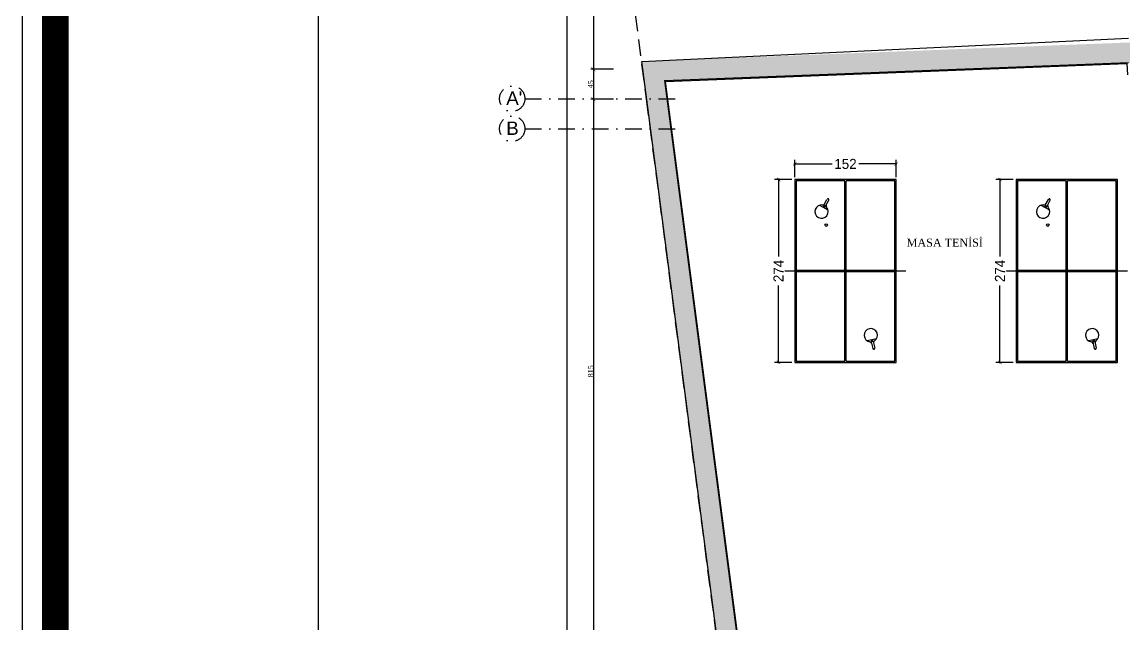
# Model space of a CAD drawing. Header units: millimetres. Extents: x -29311 to -3405, y 28913 to 42880.
# Drawn here: x -11681 to -10029, y 31477 to 32379 of the extents above; entities that cross this region are included whole.
import ezdxf
from ezdxf.enums import TextEntityAlignment as Align

# ---------------------------------------------------------------- set-up
doc = ezdxf.new("R2010")
doc.units = ezdxf.units.MM
for name, pattern in [('( Hidden )', [0.375, 0.25, -0.125]), ('DASHDOT', [1, 0.5, -0.25, 0, -0.25]), ('DASHDOT2', [0.5, 0.25, -0.125, 0, -0.125])]:
    doc.linetypes.add(name, pattern=pattern)
for name, color, linetype in [('A-AKS', 57, 'DASHDOT'), ('A-AKS.', 57, 'DASHDOT2'), ('A-BA', 1, 'Continuous'), ('A-SIVA-IC', 97, 'Continuous'), ('A-TEFRIS', 251, 'Continuous'), ('A-YAZI', 136, 'Continuous'), ('vaz_bina2', 161, 'Continuous'), ('Yazılar', 253, 'Continuous')]:
    doc.layers.add(name, color=color, linetype=linetype)
doc.layers.add('olcu-plan', color=7, linetype='Continuous', lineweight=20)
doc.layers.add('tarama-betonarme', color=252, linetype='Continuous', lineweight=13)
doc.styles.add('HA_SMART', font='')
doc.styles.add('text1', font='arial.ttf')
doc.styles.add('YAZ-50', font='times.ttf', dxfattribs={"width": 0.9})
doc.styles.get('HA_SMART').set_extended_font_data('Sakkal Majalla')
doc.dimstyles.new('1-100HA', dxfattribs={"dimtxt": 15, "dimasz": 5, "dimexe": 6, "dimexo": 0, "dimgap": 2, "dimtad": 0, "dimdec": 1, "dimrnd": 0.5, "dimzin": 11, "dimtxsty": 'HA_SMART', "dimblk": 'ARCHTICK', "dimcen": 3, "dimdle": 1.25, "dimclrd": 256, "dimclrt": 7, "dimadec": 0, "dimazin": 0, "dimtfac": 1.25, "dimtdec": 1, "dimtofl": 0, "dimtmove": 1, "dimatfit": 3, "dimldrblk": 'ARCHTICK', "dimfxl": 20, "dimfxlon": 1, "dimtolj": 1, "dimtzin": 0, "dimarcsym": 0})
doc.dimstyles.new('1-50-plan', dxfattribs={"dimtxt": 8, "dimasz": 6, "dimexe": 4, "dimexo": 4, "dimgap": 0.00625, "dimtad": 1, "dimdec": 0, "dimrnd": 0.0005, "dimzin": 9, "dimdsep": 46, "dimtxsty": 'YAZ-50', "dimblk": 'ARCHTICK', "dimcen": 0.025, "dimdle": 4, "dimadec": 0, "dimazin": 0, "dimtfac": 1, "dimtdec": 0, "dimtmove": 0, "dimatfit": 3, "dimfxl": 30, "dimfxlon": 1, "dimarcsym": 0})

# ---------------------------------------------------------------- blocks, each defined once
blk = doc.blocks.new('ANTET')
at = {"color": 251, "const_width": 20, "elevation": 0}
blk.add_lwpolyline([(-18595.04, -50619.36), (-18595.04, -52600.11), (-14668.24, -52600.11), (-14668.24, -50619.36)], close=True, dxfattribs=at)
at = {"layer": 'Yazılar', "elevation": 0}
for points in [[(-18620.04, -50594.36), (-18620.04, -52625.11), (-14643.24, -52625.11), (-14643.24, -50594.36)], [(-18397.88, -50768.01), (-14785.5, -50768.01), (-14785.5, -52468.87), (-18397.88, -52468.87)]]:
    blk.add_lwpolyline(points, close=True, dxfattribs=at)
blk = doc.blocks.new('_ArchTick')
at = {"color": 0, "linetype": 'ByBlock', "const_width": 0.15}
blk.add_lwpolyline([(-0.5, -0.5), (0.5, 0.5)], dxfattribs=at)
blk = doc.blocks.new('*D217')
at = {"layer": 'DEFPOINTS', "color": 0, "transparency": 16777216}
for p in [(-10751.7, 32497.3), (-10824.3, 32308.5), (-10751.7, 32308.5)]:
    blk.add_point(p, dxfattribs=at)
at = {"layer": 'olcu-plan', "color": 0, "lineweight": -2, "transparency": 16777216}
for p, q in [((-10824.3, 32501.3), (-10824.3, 32304.5)), ((-10794.3, 32497.3), (-10828.3, 32497.3)), ((-10794.3, 32308.5), (-10828.3, 32308.5))]:
    blk.add_line(p, q, dxfattribs=at)
at = {"layer": 'olcu-plan', "color": 0, "lineweight": -2, "transparency": 16777216, "xscale": 6, "yscale": 6, "zscale": 6}
for p, rotation in [((-10824.3, 32497.3), 90), ((-10824.3, 32308.5), 270)]:
    blk.add_blockref('_ArchTick', p, dxfattribs=dict(at, rotation=rotation))
at = {"layer": 'olcu-plan', "color": 0, "transparency": 16777216, "insert": (-10828.4, 32402.9), "char_height": 8, "attachment_point": 5, "rotation": 90, "style": 'YAZ-50'}
blk.add_mtext('189', dxfattribs=at)
blk = doc.blocks.new('*D218')
at = {"layer": 'DEFPOINTS', "color": 0, "transparency": 16777216}
for p in [(-10751.7, 32308.5), (-10824.3, 32263.5), (-10751.7, 32263.5)]:
    blk.add_point(p, dxfattribs=at)
at = {"layer": 'olcu-plan', "color": 0, "lineweight": -2, "transparency": 16777216}
for p, q in [((-10794.3, 32308.5), (-10828.3, 32308.5)), ((-10824.3, 32312.5), (-10824.3, 32259.5)), ((-10794.3, 32263.5), (-10828.3, 32263.5))]:
    blk.add_line(p, q, dxfattribs=at)
at = {"layer": 'olcu-plan', "color": 0, "lineweight": -2, "transparency": 16777216, "xscale": 6, "yscale": 6, "zscale": 6}
for p, rotation in [((-10824.3, 32308.5), 90), ((-10824.3, 32263.5), 270)]:
    blk.add_blockref('_ArchTick', p, dxfattribs=dict(at, rotation=rotation))
at = {"layer": 'olcu-plan', "color": 0, "transparency": 16777216, "insert": (-10828.4, 32286), "char_height": 8, "attachment_point": 5, "rotation": 90, "style": 'YAZ-50'}
blk.add_mtext('45', dxfattribs=at)
blk = doc.blocks.new('*D219')
at = {"layer": 'DEFPOINTS', "color": 0, "transparency": 16777216}
for p in [(-10751.7, 32263.5), (-10824.3, 31448.2), (-10751.7, 31448.2)]:
    blk.add_point(p, dxfattribs=at)
at = {"layer": 'olcu-plan', "color": 0, "lineweight": -2, "transparency": 16777216}
for p, q in [((-10824.3, 32267.5), (-10824.3, 31444.2)), ((-10794.3, 32263.5), (-10828.3, 32263.5)), ((-10794.3, 31448.2), (-10828.3, 31448.2))]:
    blk.add_line(p, q, dxfattribs=at)
at = {"layer": 'olcu-plan', "color": 0, "lineweight": -2, "transparency": 16777216, "xscale": 6, "yscale": 6, "zscale": 6}
for p, rotation in [((-10824.3, 32263.5), 90), ((-10824.3, 31448.2), 270)]:
    blk.add_blockref('_ArchTick', p, dxfattribs=dict(at, rotation=rotation))
at = {"layer": 'olcu-plan', "color": 0, "transparency": 16777216, "insert": (-10828.4, 31855.9), "char_height": 8, "attachment_point": 5, "rotation": 90, "style": 'YAZ-50'}
blk.add_mtext('815', dxfattribs=at)
blk = doc.blocks.new('*D223')
at = {"layer": 'DEFPOINTS', "color": 0, "transparency": 16777216}
for p in [(-10751.7, 32497.3), (-10864.2, 30392.3), (-10501.6, 30392.3)]:
    blk.add_point(p, dxfattribs=at)
at = {"layer": 'olcu-plan', "color": 0, "lineweight": -2, "transparency": 16777216}
for p, q in [((-10864.2, 32501.3), (-10864.2, 30388.3)), ((-10834.2, 32497.3), (-10868.2, 32497.3)), ((-10834.2, 30392.3), (-10868.2, 30392.3))]:
    blk.add_line(p, q, dxfattribs=at)
at = {"layer": 'olcu-plan', "color": 0, "lineweight": -2, "transparency": 16777216, "xscale": 6, "yscale": 6, "zscale": 6}
for p, rotation in [((-10864.2, 32497.3), 90), ((-10864.2, 30392.3), 270)]:
    blk.add_blockref('_ArchTick', p, dxfattribs=dict(at, rotation=rotation))
at = {"layer": 'olcu-plan', "color": 0, "transparency": 16777216, "insert": (-10868.2, 31444.8), "char_height": 8, "attachment_point": 5, "rotation": 90, "style": 'YAZ-50'}
blk.add_mtext('2105', dxfattribs=at)
blk = doc.blocks.new('AKS')
at = {"layer": 'A-AKS.', "ltscale": 100}
for p, q in [((-175.3, 1916.2), (50, 1916.2)), ((-175.3, 1871.2), (50, 1871.2))]:
    blk.add_line(p, q, dxfattribs=at)
for centre in [(-194.3, 1916.2), (-194.3, 1871.2)]:
    blk.add_circle(centre, 19, dxfattribs=at)
at = {"layer": 'A-AKS.', "ltscale": 100, "char_height": 20, "width": 18.894, "attachment_point": 1, "style": 'text1'}
for s, insert in [("A'", (-203.2, 1927)), ('B', (-203.2, 1882))]:
    blk.add_mtext(s, dxfattribs=dict(at, insert=insert))
blk = doc.blocks.new('MASA TENİSİ')
at = {"layer": 'A-TEFRIS'}
for p, q in [((199.037, 173.097), (199.037, 171.283)), ((200.407, 172.95), (197.667, 172.95)), ((197.667, 172.95), (197.667, 171.43)), ((199.027, 172.93), (197.687, 172.93)), ((197.687, 172.93), (197.687, 172.2)), ((199.027, 172.93), (199.027, 172.2)), ((199.047, 172.93), (199.047, 172.2)), ((200.387, 172.93), (199.047, 172.93)), ((200.387, 172.2), (200.387, 172.93)), ((200.407, 171.43), (200.407, 172.95)), ((200.021, 172.579), (199.954, 172.453)), ((200.001, 172.52), (199.991, 172.502)), ((199.991, 172.502), (200.007, 172.488)), ((200.021, 172.515), (200.001, 172.52)), ((200.021, 172.515), (200.007, 172.488)), ((200.007, 172.488), (200.095, 172.441)), ((200.021, 172.515), (200.109, 172.468)), ((197.687, 172.2), (199.027, 172.2)), ((197.687, 172.18), (199.027, 172.18)), ((197.687, 172.18), (197.687, 171.45)), ((199.027, 172.18), (199.027, 171.45)), ((199.047, 172.2), (200.387, 172.2)), ((199.047, 172.18), (200.387, 172.18)), ((199.047, 172.18), (199.047, 171.45)), ((200.387, 171.45), (200.387, 172.18)), ((198.02, 171.725), (197.99, 171.864)), ((197.973, 171.803), (197.875, 171.782)), ((197.979, 171.774), (197.881, 171.752)), ((197.979, 171.774), (197.973, 171.803)), ((197.993, 171.802), (197.973, 171.803)), ((197.979, 171.774), (197.997, 171.783)), ((197.997, 171.783), (197.993, 171.802)), ((197.667, 171.43), (200.407, 171.43)), ((197.687, 171.45), (199.027, 171.45)), ((199.047, 171.45), (200.387, 171.45))]:
    blk.add_line(p, q, dxfattribs=at)
blk.add_lwpolyline([(199.033, 173.097), (199.04, 173.097), (199.04, 172.95), (199.033, 172.95)], close=True, dxfattribs=at)
blk.add_circle((199.724, 172.478), 0.02, dxfattribs=at)
for centre, radius, start, end in [((199.926, 172.548), 0.1, 352.1917, 311.6872), ((200.054, 172.531), 0.03, 172.1917, 241.9394), ((200.012, 172.451), 0.03, 61.9394, 131.6872), ((200.102, 172.454), 0.015, 241.9394, 61.9394), ((198.073, 171.81), 0.1, 212.5351, 172.0306), ((197.878, 171.767), 0.015, 102.2828, 282.2828), ((197.945, 171.828), 0.03, 282.2828, 352.0306), ((197.964, 171.74), 0.03, 32.5351, 102.2828)]:
    blk.add_arc(centre, radius, start, end, dxfattribs=at)
blk = doc.blocks.new('*D199')
at = {"layer": 'A-TEFRIS', "color": 0, "lineweight": -2, "transparency": 16777216}
for p, q in [((-10526.7, 32143.2), (-10552.7, 32143.2)), ((-10526.7, 31869.2), (-10552.7, 31869.2))]:
    blk.add_line(p, q, dxfattribs=at)
at = {"layer": 'A-TEFRIS', "lineweight": -2, "transparency": 16777216}
for p, q in [((-10546.7, 32144.5), (-10546.7, 32027.9)), ((-10546.7, 31868), (-10546.7, 31984.6))]:
    blk.add_line(p, q, dxfattribs=at)
at = {"layer": 'DEFPOINTS', "color": 0, "transparency": 16777216}
for p in [(-10546.7, 32143.2), (-10522.3, 32143.2), (-10522.3, 31869.2)]:
    blk.add_point(p, dxfattribs=at)
at = {"layer": 'A-TEFRIS', "lineweight": -2, "transparency": 16777216, "xscale": 5, "yscale": 5, "zscale": 5}
for p, rotation in [((-10546.7, 32143.2), 90), ((-10546.7, 31869.2), 270)]:
    blk.add_blockref('_ArchTick', p, dxfattribs=dict(at, rotation=rotation))
at = {"layer": 'A-TEFRIS', "color": 7, "transparency": 16777216, "insert": (-10546.7, 32006.2), "char_height": 15, "attachment_point": 5, "rotation": 90, "style": 'HA_SMART'}
blk.add_mtext('\\A1;274', dxfattribs=at)
blk = doc.blocks.new('*D200')
at = {"layer": 'A-TEFRIS', "color": 0, "lineweight": -2, "transparency": 16777216}
for p, q in [((-10522.3, 32146.5), (-10522.3, 32172.5)), ((-10370.3, 32146.5), (-10370.3, 32172.5))]:
    blk.add_line(p, q, dxfattribs=at)
at = {"layer": 'A-TEFRIS', "lineweight": -2, "transparency": 16777216}
for p, q in [((-10523.6, 32166.5), (-10466.2, 32166.5)), ((-10369.1, 32166.5), (-10426.4, 32166.5))]:
    blk.add_line(p, q, dxfattribs=at)
at = {"layer": 'DEFPOINTS', "color": 0, "transparency": 16777216}
for p in [(-10370.3, 32166.5), (-10522.3, 32143.2), (-10370.3, 32143.2)]:
    blk.add_point(p, dxfattribs=at)
at = {"layer": 'A-TEFRIS', "lineweight": -2, "transparency": 16777216, "xscale": 5, "yscale": 5, "zscale": 5, "rotation": 180}
blk.add_blockref('_ArchTick', (-10522.3, 32166.5), dxfattribs=at)
at = {"layer": 'A-TEFRIS', "lineweight": -2, "transparency": 16777216, "xscale": 5, "yscale": 5, "zscale": 5}
blk.add_blockref('_ArchTick', (-10370.3, 32166.5), dxfattribs=at)
at = {"layer": 'A-TEFRIS', "color": 7, "transparency": 16777216, "insert": (-10446.3, 32166.5), "char_height": 15, "attachment_point": 5, "style": 'HA_SMART'}
blk.add_mtext('\\A1;152', dxfattribs=at)
blk = doc.blocks.new('*D201')
at = {"layer": 'A-TEFRIS', "color": 0, "lineweight": -2, "transparency": 16777216}
for p, q in [((-10194.7, 32143.2), (-10220.7, 32143.2)), ((-10194.7, 31869.2), (-10220.7, 31869.2))]:
    blk.add_line(p, q, dxfattribs=at)
at = {"layer": 'A-TEFRIS', "lineweight": -2, "transparency": 16777216}
for p, q in [((-10214.7, 32144.5), (-10214.7, 32027.9)), ((-10214.7, 31868), (-10214.7, 31984.6))]:
    blk.add_line(p, q, dxfattribs=at)
at = {"layer": 'DEFPOINTS', "color": 0, "transparency": 16777216}
for p in [(-10214.7, 32143.2), (-10190.3, 32143.2), (-10190.3, 31869.2)]:
    blk.add_point(p, dxfattribs=at)
at = {"layer": 'A-TEFRIS', "lineweight": -2, "transparency": 16777216, "xscale": 5, "yscale": 5, "zscale": 5}
for p, rotation in [((-10214.7, 32143.2), 90), ((-10214.7, 31869.2), 270)]:
    blk.add_blockref('_ArchTick', p, dxfattribs=dict(at, rotation=rotation))
at = {"layer": 'A-TEFRIS', "color": 7, "transparency": 16777216, "insert": (-10214.7, 32006.2), "char_height": 15, "attachment_point": 5, "rotation": 90, "style": 'HA_SMART'}
blk.add_mtext('\\A1;274', dxfattribs=at)

msp = doc.modelspace()

# ---------------------------------------------------------------- hatches: boundary and pattern name
at = {"layer": 'tarama-betonarme'}
h = msp.add_hatch(dxfattribs=at)
h.set_pattern_fill('ANSI35', color=256, scale=25, style=0)
h.set_pattern_definition([(45, (-57572.966, 45834.01), (-4.4194174, 4.4194174), []), (45, (-57568.547, 45834.01), (-4.4194174, 4.4194174), [7.8125, -1.5625, 0, -1.5625])])
h.paths.add_polyline_path([(-10481.78, 30484.04), (-10717.69, 32291.44), (-5913.13, 32477.67), (-5531.42, 30501.63)], flags=16)
h.paths.add_polyline_path([(-10508.1, 30453.95), (-10751.69, 32320.15), (-5888.56, 32508.65), (-5495.1, 30471.76)])

# ---------------------------------------------------------------- linework, layer by layer
at = {"layer": 'A-BA'}
for p, q in [((-10751.69, 32320.15), (-10022.14, 32355.15)), ((-10508.1, 30453.95), (-10751.69, 32320.15)), ((-10508.1, 30453.95), (-10751.69, 32320.15)), ((-10717.69, 32291.44), (-10022.14, 32318.4))]:
    msp.add_line(p, q, dxfattribs=at)
msp.add_lwpolyline([(-10717.69, 32291.44), (-10481.78, 30484.04), (-5531.42, 30501.63)], dxfattribs=at)
at = {"layer": 'A-SIVA-IC'}
msp.add_lwpolyline([(-10153.85, 30878.34), (-10153.85, 30904.84), (-10535.19, 30904.84), (-10715.99, 32290.01), (-10024.29, 32316.82), (-10023.64, 32300.09)], dxfattribs=at)
at = {"layer": 'vaz_bina2', "linetype": '( Hidden )', "ltscale": 100}
msp.add_lwpolyline([(-10745.16, 32264.27), (-10501.58, 30398.07), (-5488.57, 30415.88), (-4470.79, 30419.5), (-4739.72, 31811.75), (-4981.51, 32294.07), (-5309.76, 32584.73), (-5666.95, 32773.34), (-6038.1, 32883.42), (-6406.89, 32932.8), (-10810.15, 32762.13)], close=True, dxfattribs=at)

# ---------------------------------------------------------------- block references
at = {"xscale": 2, "yscale": 2, "zscale": 2}
msp.add_blockref('ANTET', (25559.14, 134667.87, 0), dxfattribs=at)
at = {"layer": 'A-AKS'}
msp.add_blockref('AKS', (-10751.69, 30348.07), dxfattribs=at)
at = {"layer": 'A-TEFRIS', "xscale": 100, "yscale": 100, "zscale": 100, "rotation": 90}
for p in [(6772.72, 12102.56), (7104.72, 12102.56)]:
    msp.add_blockref('MASA TENİSİ', p, dxfattribs=at)

# ---------------------------------------------------------------- texts
at = {"layer": 'A-YAZI', "style": 'YAZ-50'}
msp.add_text('MASA TENİSİ', height=12, dxfattribs=at).set_placement((-10297.39, 32042.61), align=Align.CENTER)

# ---------------------------------------------------------------- dimensions: what is measured, and where the dimension line sits
at = {"layer": 'A-TEFRIS'}
for base, p1, p2, angle, picture, middle in [((-10370.31, 32166.51), (-10522.31, 32143.22), (-10370.31, 32143.22), 180, '*D200', (-10446.31, 32166.51)), ((-10546.73, 32143.22), (-10522.31, 31869.22), (-10522.31, 32143.22), 90, '*D199', (-10546.73, 32006.22)), ((-10214.73, 32143.22), (-10190.31, 31869.22), (-10190.31, 32143.22), 90, '*D201', (-10214.73, 32006.22))]:
    dim = msp.add_linear_dim(base=base, p1=p1, p2=p2, angle=angle, dimstyle='1-100HA', dxfattribs=at)
    dim.commit()
    dim.dimension.update_dxf_attribs({"geometry": picture, "text_midpoint": middle})
at = {"layer": 'olcu-plan'}
for base, p1, p2, picture, middle in [((-10864.17, 30392.35), (-10751.69, 32497.29), (-10501.58, 30392.35), '*D223', (-10868.25, 31444.82)), ((-10824.32, 32308.55), (-10751.69, 32497.29), (-10751.69, 32308.55), '*D217', (-10828.4, 32402.92)), ((-10824.32, 32263.55), (-10751.69, 32308.55), (-10751.69, 32263.55), '*D218', (-10828.39, 32286.05)), ((-10824.32, 31448.16), (-10751.69, 32263.55), (-10751.69, 31448.16), '*D219', (-10828.39, 31855.85))]:
    dim = msp.add_linear_dim(base=base, p1=p1, p2=p2, angle=90, dimstyle='1-50-plan', dxfattribs=at)
    dim.commit()
    dim.dimension.update_dxf_attribs({"geometry": picture, "text_midpoint": middle})

doc.saveas('drawing.dxf')
